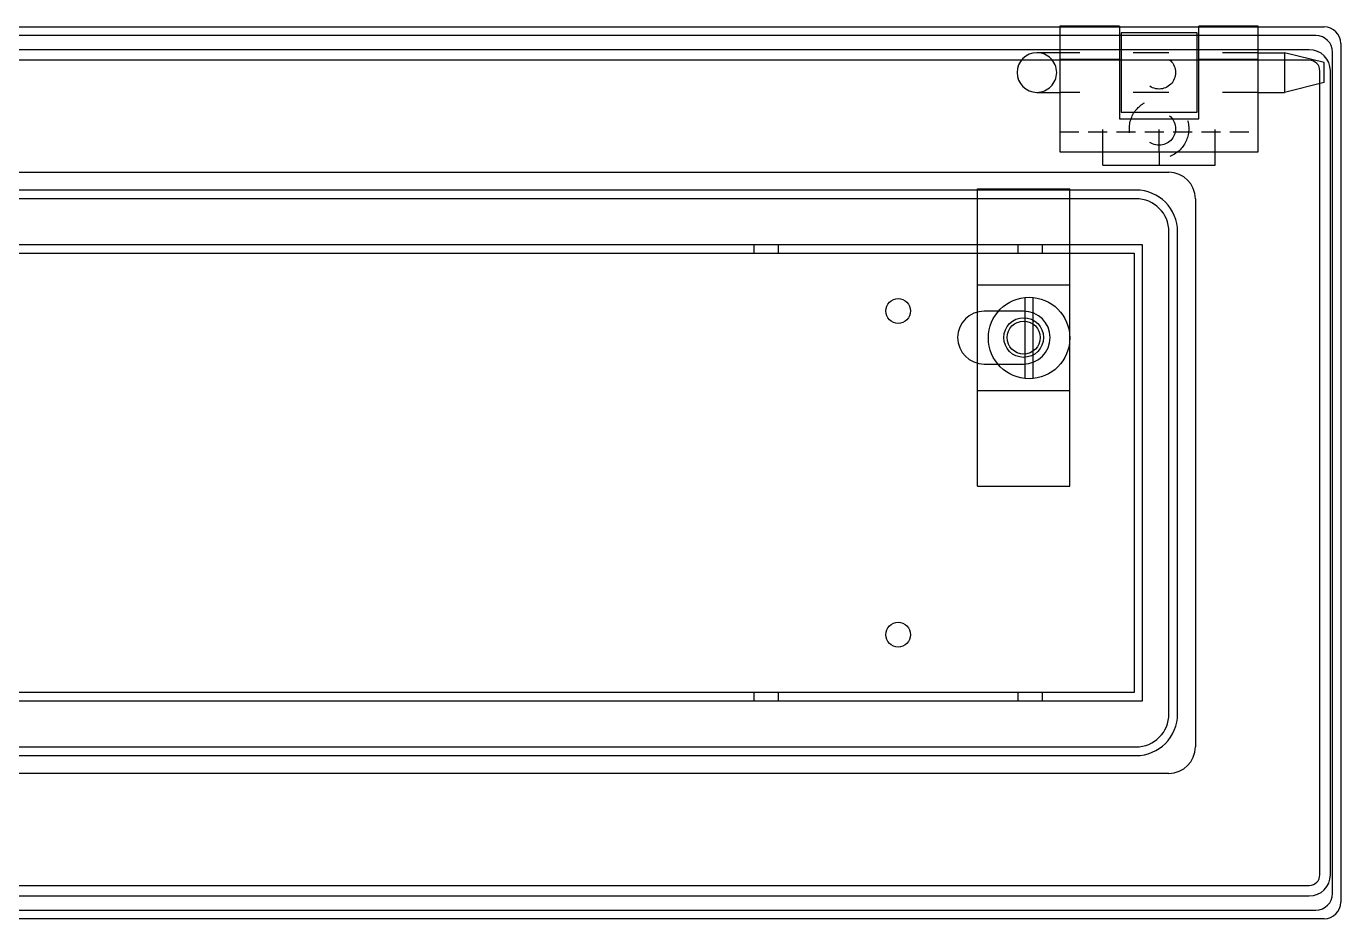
# Model space of a CAD drawing. Header units: millimetres. Extents: x 979 to 5828, y -1860 to 642.
# Drawn here: x 3954.7 to 4396.9, y -1385.3 to -1085.1 of the extents above; entities that cross this region are included whole.
import ezdxf

# ---------------------------------------------------------------- set-up
doc = ezdxf.new("R2010")
doc.units = ezdxf.units.MM
doc.linetypes.add('ACAD_ISO03W100', pattern=[30, 12, -18])
doc.linetypes.add('HIDDEN', pattern=[9.525, 6.35, -3.175])

msp = doc.modelspace()

# ---------------------------------------------------------------- linework, layer by layer
for p, q in [((3402.446, -1085.286), (4391.335, -1085.286)), ((4302.446, -1085.063), (4302.446, -1127.286)), ((4322.446, -1085.063), (4302.446, -1085.063)), ((4322.446, -1085.063), (4322.446, -1116.175)), ((4348.557, -1087.286), (4323.002, -1087.286)), ((4323.002, -1087.286), (4323.002, -1113.952)), ((4348.557, -1113.952), (4348.557, -1087.286)), ((4369.113, -1085.063), (4349.113, -1085.063)), ((4349.113, -1116.175), (4349.113, -1085.063)), ((4369.113, -1127.286), (4369.113, -1085.063)), ((4388.572, -1088.175), (3405.335, -1088.175)), ((4396.891, -1090.841), (4396.891, -1247.988)), ((4386.318, -1092.937), (3407.463, -1092.937)), ((4386.318, -1096.492), (3407.463, -1096.492)), ((4302.446, -1093.952), (4294.668, -1093.952)), ((4302.446, -1096.175), (4322.446, -1096.175)), ((4349.113, -1096.175), (4369.113, -1096.175)), ((4369.113, -1093.952), (4378.002, -1093.952)), ((4378.002, -1093.952), (4378.002, -1107.286)), ((4391.335, -1097.286), (4378.002, -1093.952)), ((4394.128, -1247.988), (4394.128, -1093.73)), ((4389.873, -1247.988), (4389.873, -1100.048)), ((4391.335, -1103.952), (4391.335, -1097.286)), ((4393.429, -1247.988), (4393.429, -1100.048)), ((4391.335, -1103.952), (4378.002, -1107.286)), ((4294.668, -1107.286), (4302.446, -1107.286)), ((4369.113, -1107.286), (4378.002, -1107.286)), ((4323.002, -1113.952), (4348.557, -1113.952)), ((4322.446, -1116.175), (4349.113, -1116.175)), ((4302.446, -1127.286), (4369.113, -1127.286)), ((4316.891, -1131.73), (4316.891, -1127.286)), ((4335.779, -1127.286), (4335.779, -1131.73)), ((4354.668, -1131.73), (4354.668, -1127.286)), ((4316.891, -1131.73), (4354.668, -1131.73)), ((3454.668, -1134.175), (4339.113, -1134.175)), ((4328.002, -1140.175), (3465.779, -1140.175)), ((4274.668, -1139.785), (4305.779, -1139.785)), ((4274.668, -1239.785), (4274.668, -1139.785)), ((4305.779, -1239.785), (4305.779, -1139.785)), ((4328.002, -1143.063), (3463.557, -1143.063)), ((4348.002, -1143.063), (4348.002, -1247.988)), ((4339.113, -1247.988), (4339.113, -1154.175)), ((4342.002, -1247.988), (4342.002, -1154.175)), ((4330.224, -1158.619), (3463.557, -1158.619)), ((4207.724, -1158.619), (4199.391, -1158.619)), ((4199.391, -1158.619), (4199.391, -1161.397)), ((4207.724, -1161.397), (4207.724, -1158.619)), ((4296.613, -1158.619), (4288.279, -1158.619)), ((4288.279, -1158.619), (4288.279, -1161.397)), ((4296.613, -1161.397), (4296.613, -1158.619)), ((4330.224, -1247.988), (4330.224, -1158.619)), ((3466.335, -1161.397), (4327.446, -1161.397)), ((4199.391, -1161.397), (4207.724, -1161.397)), ((4288.279, -1161.397), (4296.613, -1161.397)), ((4327.446, -1161.397), (4327.446, -1247.988)), ((4274.668, -1172.008), (4305.779, -1172.008)), ((4290.723, -1203.559), (4290.723, -1176.294)), ((4293.39, -1203.559), (4293.39, -1176.294)), ((4290.224, -1180.896), (4276.891, -1180.896)), ((4276.891, -1198.674), (4290.224, -1198.674)), ((4274.668, -1207.563), (4305.779, -1207.563)), ((4274.668, -1239.785), (4305.779, -1239.785)), ((4327.446, -1247.988), (4327.446, -1309.175)), ((4330.224, -1311.952), (4330.224, -1247.988)), ((4339.113, -1316.397), (4339.113, -1247.988)), ((4342.002, -1316.397), (4342.002, -1247.988)), ((4348.002, -1247.988), (4348.002, -1327.508)), ((4389.873, -1370.524), (4389.873, -1247.988)), ((4393.429, -1370.524), (4393.429, -1247.988)), ((4394.128, -1376.841), (4394.128, -1247.988)), ((4396.891, -1247.988), (4396.891, -1379.73)), ((3463.557, -1311.952), (4330.224, -1311.952)), ((4327.446, -1309.175), (3466.335, -1309.175)), ((4207.724, -1309.175), (4199.391, -1309.175)), ((4199.391, -1309.175), (4199.391, -1311.952)), ((4199.391, -1311.952), (4207.724, -1311.952)), ((4207.724, -1311.952), (4207.724, -1309.175)), ((4296.613, -1309.175), (4288.279, -1309.175)), ((4288.279, -1309.175), (4288.279, -1311.952)), ((4288.279, -1311.952), (4296.613, -1311.952)), ((4296.613, -1311.952), (4296.613, -1309.175)), ((3465.779, -1327.508), (4328.002, -1327.508)), ((3465.779, -1330.397), (4328.002, -1330.397)), ((4339.113, -1336.397), (3454.668, -1336.397)), ((3407.463, -1374.079), (4386.318, -1374.079)), ((3407.463, -1377.635), (4386.318, -1377.635)), ((3405.335, -1382.397), (4388.572, -1382.397)), ((4391.335, -1385.286), (3402.446, -1385.286))]:
    msp.add_line(p, q)
at = {"linetype": 'ACAD_ISO03W100'}
for p, q in [((4369.113, -1093.952), (4302.446, -1093.952)), ((4369.113, -1107.286), (4302.446, -1107.286)), ((4316.891, -1131.73), (4316.891, -1113.286)), ((4354.668, -1131.73), (4354.668, -1113.286)), ((4335.779, -1127.286), (4335.779, -1119.73))]:
    msp.add_line(p, q, dxfattribs=at)
at = {"linetype": 'HIDDEN'}
msp.add_line((4302.446, -1120.619), (4369.113, -1120.619), dxfattribs=at)
at = {"linetype": 'ACAD_ISO03W100'}
for centre, radius in [((4335.779, -1100.619), 5.556), ((4335.779, -1119.508), 10), ((4335.779, -1119.508), 5.556)]:
    msp.add_circle(centre, radius, dxfattribs=at)
for centre, radius in [((4292.057, -1189.926), 13.698), ((4248.002, -1180.841), 4.167), ((4290.224, -1189.785), 6.667), ((4290.224, -1189.785), 5.556), ((4248.002, -1289.73), 4.167)]:
    msp.add_circle(centre, radius)
for centre, radius, start, end in [((4391.335, -1090.841), 5.556, 0, 90), ((4388.572, -1093.73), 5.556, 0, 90), ((4294.668, -1100.619), 6.667, 90, 180), ((4386.318, -1100.048), 7.111, 360, 90), ((4386.318, -1100.048), 3.556, 360, 90), ((4294.668, -1100.619), 6.667, 180, 270), ((4339.113, -1143.063), 8.889, 0, 90), ((4328.002, -1154.175), 14, 0, 90), ((4328.002, -1154.175), 11.111, 0, 90), ((4276.891, -1189.785), 8.889, 90, 270), ((4290.224, -1189.785), 8.889, 270, 90), ((4328.002, -1316.397), 11.111, 270, 0), ((4328.002, -1316.397), 14, 270, 0), ((4339.113, -1327.508), 8.889, 270, 0), ((4386.318, -1370.524), 7.111, 270, 0), ((4386.318, -1370.524), 3.556, 270, 360), ((4388.572, -1376.841), 5.556, 270, 0), ((4391.335, -1379.73), 5.556, 270, 0)]:
    msp.add_arc(centre, radius, start, end)
for start, end in [(0, 90), (270, 0)]:
    msp.add_arc((4294.668, -1100.619), 6.667, start, end, dxfattribs=at)

doc.saveas('drawing.dxf')
